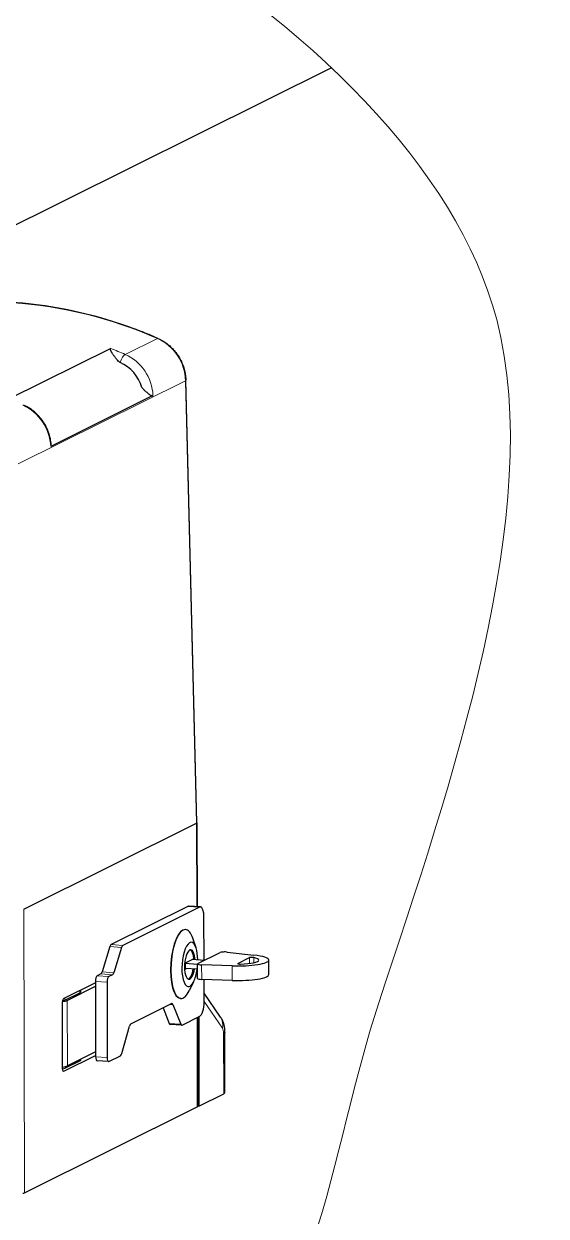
# Model space of a CAD drawing. Header units: millimetres. Extents: x 0 to 3360, y 0 to 297.
# Drawn here: x 3112.9 to 3139.6, y 183.9 to 244.7 of the extents above; entities that cross this region are included whole.
import ezdxf

# ---------------------------------------------------------------- set-up
doc = ezdxf.new("R2010")
doc.units = ezdxf.units.MM
for name, pattern in [('K5LT32768', [0]), ('K5LT_THIN', [0]), ('K5LT_THIN_INCLUDED_TO_HATCHING', [0])]:
    doc.linetypes.add(name, pattern=pattern)
doc.layers.add('Системный слой', color=7, linetype='Continuous')

msp = doc.modelspace()

# ---------------------------------------------------------------- linework, layer by layer
at = {"layer": 'Системный слой', "color": 7, "linetype": 'K5LT32768', "lineweight": 30}
for p, q in [((3128.62, 242.47685), (3043.51876, 200.13808)), ((3117.37076, 228.16243), (3112.15819, 225.56912)), ((3121.7656, 203.9638), (3121.19693, 226.53463)), ((3119.52435, 225.75372), (3114.31178, 223.16042)), ((3112.94156, 199.56474), (3121.74904, 203.94655)), ((3112.94158, 199.56474), (3121.74902, 203.94654)), ((3121.76559, 203.96308), (3121.77501, 199.68083)), ((3121.30851, 199.70049), (3117.39138, 197.75167)), ((3121.89731, 199.65927), (3117.98017, 197.71045)), ((3121.94269, 199.66909), (3121.35389, 199.71032)), ((3122.12821, 196.94422), (3122.12335, 199.1522)), ((3121.18555, 198.51846), (3121.17221, 198.5194)), ((3121.71963, 197.57813), (3121.55601, 198.07068)), ((3117.32799, 197.64756), (3116.93368, 196.3575)), ((3117.91678, 197.60633), (3117.52247, 196.31628)), ((3121.81633, 196.77746), (3122.94872, 197.34084)), ((3123.3151, 197.36535), (3124.67244, 197.21238)), ((3123.85084, 196.78719), (3124.44698, 197.08377)), ((3121.60673, 197.02442), (3121.15737, 196.80086)), ((3121.15737, 196.80086), (3121.15805, 196.49143)), ((3121.79982, 196.73769), (3121.15741, 196.78267)), ((3121.80036, 196.49015), (3121.15795, 196.53513)), ((3121.15805, 196.49143), (3121.23503, 196.52973)), ((3122.14863, 196.94279), (3121.52975, 196.98612)), ((3121.60682, 196.98072), (3121.60673, 197.02442)), ((3121.8014, 196.01781), (3121.79977, 196.76042)), ((3123.56746, 196.66264), (3122.00592, 196.71402)), ((3125.43166, 196.21694), (3125.43003, 196.95956)), ((3116.59351, 195.86787), (3116.59405, 195.62034)), ((3116.87029, 196.25338), (3116.68283, 196.16012)), ((3117.45908, 196.21216), (3117.27163, 196.1189)), ((3121.59896, 195.85465), (3121.36831, 195.38971)), ((3123.56909, 195.92002), (3122.00755, 195.97141)), ((3122.13288, 194.82029), (3122.13036, 195.96737)), ((3116.59364, 195.80599), (3114.97595, 195.00117)), ((3115.03834, 194.91318), (3115.80225, 195.29324)), ((3115.1561, 194.90494), (3116.59405, 195.62034)), ((3115.83516, 195.42864), (3115.83538, 195.32733)), ((3116.59405, 195.62034), (3116.6014, 192.27858)), ((3117.1823, 195.82665), (3117.19074, 191.98982)), ((3122.96924, 194.04192), (3122.1319, 195.26741)), ((3114.88662, 194.70892), (3114.8937, 191.49093)), ((3118.39638, 193.70477), (3120.47379, 194.73831)), ((3120.54047, 194.69037), (3120.93898, 193.68791)), ((3120.93906, 194.99792), (3120.92573, 194.99885)), ((3120.03566, 194.52033), (3120.35019, 193.72914)), ((3121.00566, 193.63997), (3121.90956, 194.08967)), ((3121.78744, 194.02891), (3121.79744, 189.48263)), ((3121.86073, 194.06538), (3121.87075, 189.5103)), ((3117.93683, 192.19431), (3118.33006, 193.59066)), ((3120.98751, 193.63604), (3120.39872, 193.67726)), ((3123.18693, 190.19592), (3123.18017, 193.27205)), ((3116.6014, 192.27858), (3115.16345, 191.56318)), ((3116.6014, 192.27858), (3116.60195, 192.03104)), ((3114.98412, 191.2881), (3116.60181, 192.09292)), ((3115.80987, 191.82771), (3115.04596, 191.44766)), ((3115.843, 191.8618), (3115.84292, 191.90122)), ((3117.26301, 191.78306), (3116.67421, 191.82428)), ((3117.28116, 191.78699), (3117.8705, 192.0802)), ((3121.87075, 189.5103), (3123.12896, 190.13627)), ((3112.97343, 185.08379), (3121.78088, 189.46558)), ((3121.79737, 189.51543), (3121.87075, 189.5103))]:
    msp.add_line(p, q, dxfattribs=at)
at = {"layer": 'Системный слой', "color": 7, "linetype": 'K5LT_THIN', "lineweight": 18}
for p, q in [((3119.74705, 228.67273), (3118.10454, 227.85556)), ((3121.1804, 226.51611), (3112.65956, 222.2769)), ((3121.74904, 203.94655), (3121.1804, 226.51611)), ((3121.75841, 199.68199), (3121.74902, 203.94654)), ((3112.97343, 185.08379), (3112.94158, 199.56474)), ((3121.30851, 199.70049), (3121.89731, 199.65927)), ((3117.39138, 197.75167), (3117.98017, 197.71045)), ((3117.32799, 197.64756), (3117.91678, 197.60633)), ((3124.44698, 197.08377), (3124.44763, 196.78869)), ((3124.65944, 197.09145), (3124.66002, 196.82427)), ((3122.00592, 196.71402), (3122.00755, 195.97141)), ((3123.56746, 196.66264), (3123.56909, 195.92002)), ((3123.85084, 196.78719), (3123.85087, 196.77018)), ((3116.59351, 195.86787), (3117.1823, 195.82665)), ((3116.68283, 196.16012), (3117.27163, 196.1189)), ((3116.87029, 196.25338), (3117.45908, 196.21216)), ((3116.93368, 196.3575), (3117.52247, 196.31628)), ((3115.80225, 195.29324), (3115.80199, 195.41213)), ((3115.03834, 194.91318), (3115.03808, 195.03208)), ((3115.16345, 191.56318), (3115.1561, 194.90494)), ((3120.39755, 194.70037), (3120.54047, 194.69037)), ((3123.06507, 193.48646), (3122.13281, 194.85086)), ((3120.35019, 193.72914), (3120.93898, 193.68791)), ((3121.78088, 189.46558), (3121.77086, 194.02066)), ((3123.12896, 190.13627), (3123.12219, 193.2124)), ((3115.80975, 191.88472), (3115.80987, 191.82771)), ((3116.60195, 192.03104), (3117.19074, 191.98982)), ((3114.94854, 191.29059), (3114.98412, 191.2881)), ((3115.04579, 191.52628), (3115.04596, 191.44766))]:
    msp.add_line(p, q, dxfattribs=at)
for centre, major_axis, ratio, start_param, end_param in [((3112.59944, 207.29983), (-11.32793, 20.81575), 0.91383017, 5.41733779, 6.09260537), ((3110.81927, 206.41418), (-10.55483, 21.21528), 0.91729792, -0.83228445, -0.79739017), ((3119.66955, 228.44463), (0.10084, 0.23103), 0.26275636, 6.2676765, 6.59331781), ((3119.06137, 226.62572), (-1.07739, 1.99684), 0.91420017, 4.20490477, 5.42061401), ((3119.66955, 228.44463), (0.10084, 0.23103), 0.26275636, -0.01551007, -0.01550881), ((3117.98828, 227.51341), (0.15189, 0.34628), 0.26806465, 0.31061571, 1.88141203), ((3117.40701, 225.80266), (-1.01057, 2.03125), 0.91729792, 4.2623357, 5.45090086), ((3112.19444, 223.20935), (-1.01057, 2.03125), 0.91729792, 4.2623357, 5.45090086), ((3122.24076, 193.54417), (-0.72848, -0.49775), 0.85631093, 2.39573553, 3.14159265), ((3122.98738, 193.14533), (0.02641, 0.3772), 0.35047103, 4.91562295, 5.8661698), ((3122.29788, 193.27011), (0.88229, 0.00194), 0.18903595, 5.91823167, 6.28318531)]:
    msp.add_ellipse(centre, major_axis=major_axis, ratio=ratio, start_param=start_param, end_param=end_param, dxfattribs=at)
at = {"layer": 'Системный слой', "color": 7, "linetype": 'K5LT32768', "lineweight": 30}
for centre, major_axis, ratio, start_param, end_param in [((3119.66955, 228.44463), (0.10084, 0.23103), 0.26275636, -0.01551007, -0.01550881), ((3110.68446, 206.34711), (-10.3864, 20.87674), 0.91729792, -0.83228444, -0.82931533), ((3117.2722, 225.73559), (-0.84214, 1.69271), 0.91729792, 4.51993938, 5.45090086), ((3120.94493, 226.52828), (-0.252, -0.00635), 0.19886937, 2.77233212, 3.14159265), ((3120.94493, 226.52828), (-0.252, -0.00635), 0.19886937, 3.14159265, 3.15740888), ((3121.51351, 203.96303), (0.25208, 0.00055), 0.18903595, 5.91823167, 6.28318531), ((3121.51346, 203.96303), (-0.25215, -0.00057), 0.18899755, 2.77666932, 3.14592996), ((3121.30987, 199.08165), (0.04402, 0.62867), 0.35047103, 0, 0.20323398), ((3121.89867, 199.04042), (0.04402, 0.62867), 0.35047103, 0, 0.20323398), ((3121.89867, 199.04042), (0.04402, 0.62867), 0.35047103, 4.91562295, 6.28318531), ((3121.04897, 196.75912), (0.12324, 1.76027), 0.35047103, 0, 3.14159265), ((3121.06231, 196.75819), (0.12324, 1.76027), 0.35047103, 0, 3.14159265), ((3121.06231, 196.75819), (0.12324, 1.76027), 0.35047103, 5.57804193, 6.28318531), ((3117.39192, 197.50414), (0.01761, 0.25147), 0.35047103, 0.20323401, 0.98863214), ((3117.98072, 197.46291), (0.01761, 0.25147), 0.35047103, 0.20323401, 0.98863214), ((3121.40225, 196.73439), (0.07923, 1.1316), 0.35047103, 5.57804193, 10.12992134), ((3121.40225, 196.73439), (0.05282, 0.7544), 0.35047103, 0, 3.14159265), ((3121.34337, 196.73851), (0.05282, 0.7544), 0.35047103, 5.12549355, 6.1716069), ((3121.40225, 196.73439), (0.05282, 0.7544), 0.35047103, 5.06337697, 6.28318531), ((3121.40225, 196.73439), (0.07923, 1.1316), 0.35047103, 4.94366232, 5.57804193), ((3123.18423, 197.32435), (0.25208, 0.00055), 0.18903595, 1.02452292, 2.77663902), ((3124.56474, 197.07553), (0.12604, 0.00028), 0.18903595, 0.72032458, 2.77663893), ((3123.85451, 196.95609), (1.07135, 0.00236), 0.18903595, 0, 0.72032458), ((3123.85451, 196.95609), (1.57552, 0.00347), 0.18903595, 0, 1.02452292), ((3121.34337, 196.73851), (0.05282, 0.7544), 0.35047103, 3.25317104, 4.42296109), ((3121.40225, 196.73439), (0.05282, 0.7544), 0.35047103, 3.14159265, 4.42296109), ((3121.40225, 196.73439), (0.07923, 1.1316), 0.35047103, 3.84673603, 4.52095253), ((3121.34337, 196.73851), (0.05282, 0.7544), 0.35047103, -1.21980834, -1.15769176), ((3122.05185, 196.76097), (0.25208, 0.00055), 0.18903595, 2.77663902, 3.14159265), ((3122.05185, 196.76097), (0.25208, 0.00055), 0.18903595, 3.14159265, 4.52875512), ((3123.85451, 196.95609), (1.57552, 0.00347), 0.18903595, 4.52875512, 6.28318531), ((3123.9686, 196.77894), (0.12604, 0.00028), 0.18903595, 2.77663893, 3.14159265), ((3123.9686, 196.77894), (0.12604, 0.00028), 0.18903595, 3.14159265, 4.83295347), ((3123.85451, 196.95609), (1.07135, 0.00236), 0.18903595, 4.83295347, 6.28318531), ((3116.68338, 195.91259), (0.01761, 0.25147), 0.35047103, 0.20323401, 1.7740303), ((3116.86974, 196.50092), (0.01761, 0.25147), 0.35047103, 3.34482663, 4.13022479), ((3117.27217, 195.87136), (0.01761, 0.25147), 0.35047103, 0.20323401, 1.7740303), ((3117.45854, 196.4597), (0.01761, 0.25147), 0.35047103, 3.34482663, 4.13022479), ((3122.05348, 196.01836), (0.25208, 0.00055), 0.18903595, 3.14159265, 4.52875512), ((3123.85614, 196.21348), (1.57552, 0.00347), 0.18903595, 4.52875512, 6.28318531), ((3115.33122, 195.32622), (-0.50417, -0.00111), 0.18903595, 2.77663902, 3.14159265), ((3121.06231, 196.75819), (0.12324, 1.76027), 0.35047103, 3.14159265, 3.84673603), ((3114.97649, 194.75363), (0.01761, 0.25147), 0.35047103, 0.20323401, 1.7740303), ((3114.5673, 194.94616), (-0.63021, -0.00139), 0.18903595, -4.15714517, -3.50654629), ((3114.5673, 194.94616), (-0.50417, -0.00111), 0.18903595, -3.97415241, -3.50654629), ((3120.47434, 194.49077), (0.01761, 0.25147), 0.35047103, 0, 0.20323401), ((3120.47434, 194.49077), (0.01761, 0.25147), 0.35047103, 5.65343801, 6.28318531), ((3121.9082, 194.70851), (0.04402, 0.62867), 0.35047103, 3.34482663, 4.91562295), ((3118.39693, 193.45724), (0.01761, 0.25147), 0.35047103, 0.20323401, 1.03621524), ((3120.41632, 193.92873), (0.01761, 0.25147), 0.35047103, 2.51184536, 3.14159265), ((3121.00512, 193.88751), (0.01761, 0.25147), 0.35047103, 2.51184536, 3.14159265), ((3121.00512, 193.88751), (0.01761, 0.25147), 0.35047103, 3.14159265, 3.34482663), ((3115.33884, 191.86069), (-0.50417, -0.00111), 0.18903595, 2.77663902, 3.14159265), ((3116.69182, 192.07575), (0.01761, 0.25147), 0.35047103, 1.7740303, 3.14159265), ((3117.28061, 192.03453), (0.01761, 0.25147), 0.35047103, 1.7740303, 3.14159265), ((3117.28061, 192.03453), (0.01761, 0.25147), 0.35047103, 3.14159265, 3.34482663), ((3117.86996, 192.32773), (0.01761, 0.25147), 0.35047103, 3.34482663, 4.17780791), ((3114.57466, 191.6044), (0.63021, 0.00139), 0.18903595, -1.04042565, -0.36495364), ((3114.98357, 191.53564), (0.01761, 0.25147), 0.35047103, 1.7740303, 3.14159265), ((3114.57493, 191.48064), (-0.50417, -0.00111), 0.18903595, -4.01366214, -3.50654629), ((3114.98357, 191.53564), (0.01761, 0.25147), 0.35047103, 3.14159265, 3.34482663), ((3122.30464, 190.19398), (-0.88229, -0.00194), 0.18903595, 2.77663902, 3.14159265), ((3121.54536, 189.48207), (0.25208, 0.00055), 0.18903595, 5.91823167, 6.28318531), ((3112.73791, 185.10028), (0.25208, 0.00055), 0.18903595, -0.95545861, -0.36495364)]:
    msp.add_ellipse(centre, major_axis=major_axis, ratio=ratio, start_param=start_param, end_param=end_param, dxfattribs=at)
at = {"layer": 'Системный слой', "color": 7, "linetype": 'K5LT_THIN_INCLUDED_TO_HATCHING', "lineweight": 18}
msp.add_open_spline([(3012.65885, 216.04449), (3019.58805, 228.57958), (3029.109, 241.52877), (3040.57895, 249.04579), (3053.92148, 257.79005), (3074.18927, 263.32095), (3089.38831, 261.1376), (3106.65709, 258.65694), (3132.9746, 245.23784), (3137.04799, 229.63096), (3139.56943, 219.97026), (3134.72341, 205.88587), (3131.03314, 194.78108), (3128.61664, 187.50929), (3127.68922, 176.7026), (3121.61561, 173.62417), (3118.32426, 171.95593), (3113.3116, 172.5976), (3109.15629, 172.12046), (3071.58491, 167.80618), (2998.21552, 138.86001), (2995.90259, 165.08561), (2995.07937, 174.41987), (3001.64344, 191.59177), (3006.90091, 203.94634), (3008.64508, 208.04499), (3010.51113, 212.15921), (3012.65885, 216.04449)], degree=3, knots=[0, 0, 0, 0, 1, 1, 1, 2, 2, 2, 3, 3, 3, 4, 4, 4, 5, 5, 5, 6, 6, 6, 7, 7, 7, 8, 8, 8, 9, 9, 9, 9], dxfattribs=at)
at = {"layer": 'Системный слой', "color": 7, "linetype": 'K5LT32768', "lineweight": 30}
for points, knots in [([(3119.77039, 228.67566), (3119.4743, 228.80491), (3118.62573, 229.15439), (3117.00574, 229.71107), (3114.90636, 230.22194), (3112.60877, 230.52656), (3110.34826, 230.58292), (3108.14221, 230.40158), (3106.39583, 230.06745), (3105.39189, 229.79346), (3105.0863, 229.70214)], [0, 0, 0, 0, 0.69021174, 1.96379276, 3.68278212, 5.37026523, 7.02967709, 8.66639343, 10.28401156, 11, 11, 11, 11]), ([(3117.79236, 227.47304), (3117.76852, 227.49971), (3117.72784, 227.54617), (3117.66845, 227.61672), (3117.61586, 227.68164), (3117.5651, 227.74719), (3117.52043, 227.80783), (3117.48242, 227.86233), (3117.4507, 227.91067), (3117.42493, 227.95274), (3117.40418, 227.98942), (3117.38787, 228.0211), (3117.37517, 228.04882), (3117.36554, 228.0734), (3117.35908, 228.09421), (3117.35555, 228.11065), (3117.35416, 228.12297), (3117.35413, 228.13306), (3117.35538, 228.14222), (3117.35834, 228.15066), (3117.36334, 228.15768), (3117.36806, 228.16109), (3117.37076, 228.16243)], [0, 0, 0, 0, 2.61076894, 4.41823256, 6.50184904, 8.48506569, 10.31590905, 11.99260558, 13.46140828, 14.77251706, 15.91000104, 16.91167632, 17.81602823, 18.65750808, 19.44369369, 20.07173916, 20.56995919, 20.9920283, 21.44781076, 21.95434555, 22.47795203, 23, 23, 23, 23]), ([(3119.77039, 228.67566), (3119.84086, 228.64493), (3119.98209, 228.57439), (3120.18608, 228.44461), (3120.38193, 228.2888), (3120.56507, 228.10831), (3120.73236, 227.90365), (3120.88037, 227.67577), (3121.00411, 227.42864), (3121.09887, 227.16977), (3121.16257, 226.90786), (3121.1899, 226.69567), (3121.196, 226.57194), (3121.19693, 226.53463)], [0, 0, 0, 0, 1.21453896, 2.48165373, 3.77450018, 5.09699483, 6.44975066, 7.83764561, 9.26404871, 10.68631042, 12.07018618, 13.41752864, 14, 14, 14, 14]), ([(3118.95733, 226.17007), (3118.97213, 226.15352), (3119.00211, 226.12047), (3119.04841, 226.07122), (3119.09437, 226.0243), (3119.13943, 225.98037), (3119.18207, 225.94085), (3119.22199, 225.90584), (3119.2579, 225.87615), (3119.29069, 225.85065), (3119.32005, 225.82929), (3119.35349, 225.80666), (3119.38314, 225.78872), (3119.41116, 225.77405), (3119.433, 225.764), (3119.45637, 225.75529), (3119.4786, 225.74967), (3119.49668, 225.74791), (3119.51192, 225.74906), (3119.52018, 225.75165), (3119.52435, 225.75372)], [0, 0, 0, 0, 1.75527429, 3.45956059, 5.11285892, 6.66418129, 8.16451568, 9.5058248, 10.73909663, 11.80728186, 12.81841779, 13.69432799, 15.19049205, 15.86779522, 16.66951415, 17.58584769, 18.56706195, 19.44880845, 20.12021241, 21, 21, 21, 21]), ([(3114.33519, 223.21396), (3114.33147, 223.27989), (3114.31626, 223.43324), (3114.26868, 223.67324), (3114.18702, 223.9313), (3114.0748, 224.18351), (3113.93396, 224.42242), (3113.76855, 224.64148), (3113.58397, 224.83598), (3113.38356, 225.00479), (3113.16512, 225.15069), (3113.00959, 225.23045), (3112.92761, 225.26637)], [0, 0, 0, 0, 0.98731714, 2.29725853, 3.63135671, 4.99216566, 6.37551898, 7.72912028, 9.05624849, 10.35942622, 11.64064515, 13, 13, 13, 13]), ([(3114.33519, 223.21396), (3114.33529, 223.21217), (3114.33559, 223.20367), (3114.33438, 223.19037), (3114.32961, 223.17724), (3114.32233, 223.16718), (3114.31595, 223.16249), (3114.31178, 223.16042)], [0, 0, 0, 0, 0.55438304, 2.69422476, 4.6171462, 6.08135057, 8, 8, 8, 8]), ([(3122.96924, 194.04192), (3122.97651, 194.03128), (3122.99063, 194.00975), (3123.01724, 193.96576), (3123.05031, 193.90368), (3123.08557, 193.82305), (3123.11415, 193.74058), (3123.13358, 193.67007), (3123.14862, 193.60368), (3123.16123, 193.53369), (3123.17158, 193.45281), (3123.17842, 193.36483), (3123.1801, 193.30441), (3123.18017, 193.27205)], [0, 0, 0, 0, 0.66549442, 1.33098884, 2.66197767, 4.32012792, 5.92452523, 7.23754236, 8.15512767, 9.48693112, 10.93839363, 12.36630411, 14, 14, 14, 14])]:
    msp.add_open_spline(points, degree=3, knots=knots, dxfattribs=at)

doc.saveas('drawing.dxf')
